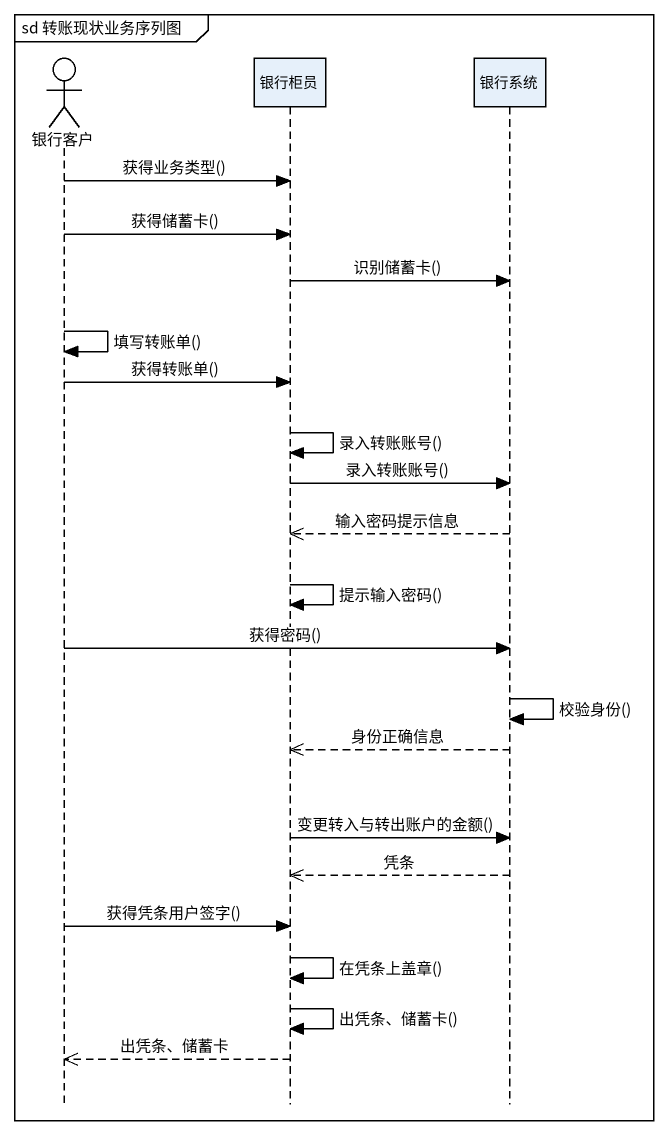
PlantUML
@startuml
mainframe sd 转账现状业务序列图
hide footbox
actor 银行客户
participant 银行柜员
participant 银行系统

银行客户 -> 银行柜员 : 获得业务类型()
银行客户 -> 银行柜员 : 获得储蓄卡()
银行柜员 -> 银行系统 : 识别储蓄卡()
银行客户 -> 银行客户 : 填写转账单()
银行客户 -> 银行柜员 : 获得转账单()
银行柜员 -> 银行柜员 : 录入转账账号()
银行柜员 -> 银行系统 : 录入转账账号()
银行系统 -->> 银行柜员 : 输入密码提示信息
银行柜员 -> 银行柜员 : 提示输入密码()
银行客户 -> 银行系统 : 获得密码()
银行系统 -> 银行系统 : 校验身份()
银行系统 -->> 银行柜员 : 身份正确信息
银行柜员 -> 银行系统 : 变更转入与转出账户的金额()
银行系统 -->> 银行柜员 : 凭条
银行客户 -> 银行柜员 : 获得凭条用户签字()
银行柜员 -> 银行柜员 : 在凭条上盖章()
银行柜员 -> 银行柜员 : 出凭条、储蓄卡()
银行柜员 -->> 银行客户 : 出凭条、储蓄卡
@enduml
